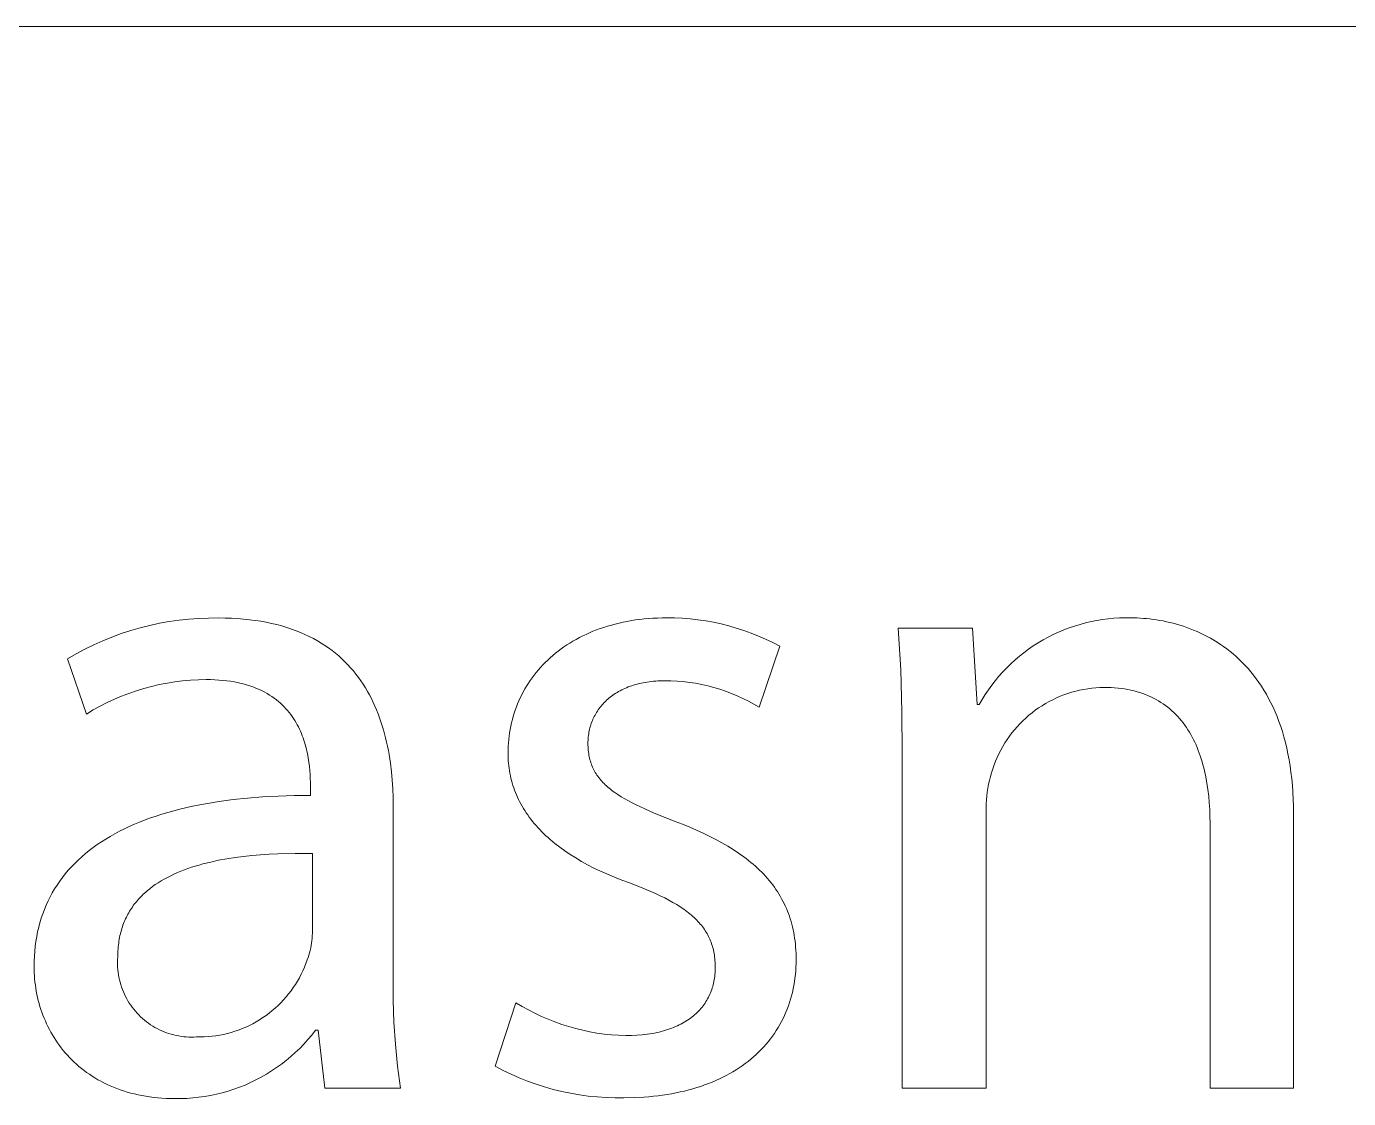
# Model space of a CAD drawing. Header units: millimetres. Extents: x -2163 to 4354, y -841 to 3711.
# Drawn here: x 3342.9 to 3433.8, y -732.8 to -659.2 of the extents above; entities that cross this region are included whole.
import ezdxf

# ---------------------------------------------------------------- set-up
doc = ezdxf.new("R2010")
doc.units = ezdxf.units.MM
doc.header["$MEASUREMENT"] = 0
doc.layers.add('Domyślny', color=7, linetype='Continuous', true_color=0x000000)

msp = doc.modelspace()

# ---------------------------------------------------------------- linework, layer by layer
at = {"layer": 'Domyślny', "color": 18, "lineweight": 15, "true_color": 0x000000}
for p, q in [((1891.209, -659.189), (4347.685, -659.189)), ((3351.4, -700.324), (3352.065, -700.181)), ((3352.065, -700.181), (3352.734, -700.061)), ((3352.734, -700.061), (3353.407, -699.965)), ((3353.407, -699.965), (3354.083, -699.892)), ((3354.083, -699.892), (3354.762, -699.842)), ((3354.762, -699.842), (3355.441, -699.816)), ((3355.441, -699.816), (3356.121, -699.813)), ((3356.121, -699.813), (3356.568, -699.818)), ((3356.568, -699.818), (3357.004, -699.832)), ((3357.004, -699.832), (3357.429, -699.856)), ((3357.429, -699.856), (3357.844, -699.889)), ((3357.844, -699.889), (3358.249, -699.931)), ((3358.249, -699.931), (3358.644, -699.982)), ((3358.644, -699.982), (3359.028, -700.041)), ((3359.028, -700.041), (3359.403, -700.109)), ((3359.403, -700.109), (3359.769, -700.186)), ((3359.769, -700.186), (3360.124, -700.27)), ((3360.124, -700.27), (3360.47, -700.363)), ((3382.849, -700.376), (3383.111, -700.3)), ((3383.111, -700.3), (3383.378, -700.229)), ((3383.378, -700.229), (3383.648, -700.163)), ((3383.648, -700.163), (3383.924, -700.102)), ((3383.924, -700.102), (3384.203, -700.047)), ((3384.203, -700.047), (3384.487, -699.998)), ((3384.487, -699.998), (3384.775, -699.953)), ((3384.775, -699.953), (3385.067, -699.915)), ((3385.067, -699.915), (3385.363, -699.882)), ((3385.363, -699.882), (3385.663, -699.855)), ((3385.663, -699.855), (3385.968, -699.834)), ((3385.968, -699.834), (3386.276, -699.819)), ((3386.276, -699.819), (3386.589, -699.81)), ((3386.589, -699.81), (3386.905, -699.807)), ((3386.905, -699.807), (3387.445, -699.812)), ((3387.445, -699.812), (3387.984, -699.836)), ((3387.984, -699.836), (3388.522, -699.877)), ((3388.522, -699.877), (3389.059, -699.937)), ((3389.059, -699.937), (3389.593, -700.015)), ((3389.593, -700.015), (3390.124, -700.111)), ((3390.124, -700.111), (3390.651, -700.225)), ((3390.651, -700.225), (3391.175, -700.357)), ((3414.931, -700.37), (3415.308, -700.255)), ((3415.308, -700.255), (3415.689, -700.152)), ((3415.689, -700.152), (3416.074, -700.063)), ((3416.074, -700.063), (3416.461, -699.986)), ((3416.461, -699.986), (3416.85, -699.923)), ((3416.85, -699.923), (3417.241, -699.873)), ((3417.241, -699.873), (3417.634, -699.836)), ((3417.634, -699.836), (3418.028, -699.813)), ((3418.028, -699.813), (3418.422, -699.803)), ((3418.422, -699.803), (3418.817, -699.807)), ((3418.817, -699.807), (3419.024, -699.809)), ((3419.024, -699.809), (3419.235, -699.815)), ((3419.235, -699.815), (3419.448, -699.825)), ((3419.448, -699.825), (3419.665, -699.839)), ((3419.665, -699.839), (3419.884, -699.857)), ((3419.884, -699.857), (3420.105, -699.881)), ((3420.105, -699.881), (3420.329, -699.908)), ((3420.329, -699.908), (3420.555, -699.941)), ((3420.555, -699.941), (3420.782, -699.978)), ((3420.782, -699.978), (3421.012, -700.02)), ((3421.012, -700.02), (3421.242, -700.068)), ((3421.242, -700.068), (3421.474, -700.12)), ((3421.474, -700.12), (3421.707, -700.178)), ((3421.707, -700.178), (3421.94, -700.242)), ((3421.94, -700.242), (3422.174, -700.311)), ((3422.174, -700.311), (3422.409, -700.386)), ((3348.171, -701.378), (3348.801, -701.123)), ((3348.801, -701.123), (3349.44, -700.889)), ((3349.44, -700.889), (3350.087, -700.678)), ((3350.087, -700.678), (3350.74, -700.49)), ((3350.74, -700.49), (3351.4, -700.324)), ((3360.47, -700.363), (3360.807, -700.464)), ((3360.807, -700.464), (3361.134, -700.572)), ((3361.134, -700.572), (3361.452, -700.688)), ((3361.452, -700.688), (3361.761, -700.812)), ((3361.761, -700.812), (3362.061, -700.943)), ((3362.061, -700.943), (3362.352, -701.081)), ((3362.352, -701.081), (3362.635, -701.226)), ((3380.69, -701.283), (3380.912, -701.163)), ((3380.912, -701.163), (3381.138, -701.048)), ((3381.138, -701.048), (3381.369, -700.938)), ((3381.369, -700.938), (3381.604, -700.832)), ((3381.604, -700.832), (3381.844, -700.731)), ((3381.844, -700.731), (3382.089, -700.635)), ((3382.089, -700.635), (3382.338, -700.544)), ((3382.338, -700.544), (3382.591, -700.457)), ((3382.591, -700.457), (3382.849, -700.376)), ((3391.175, -700.357), (3391.693, -700.506)), ((3391.693, -700.506), (3392.207, -700.673)), ((3392.207, -700.673), (3392.714, -700.856)), ((3392.714, -700.856), (3393.215, -701.057)), ((3393.215, -701.057), (3393.709, -701.275)), ((3402.99, -703.377), (3402.824, -700.523)), ((3402.824, -700.523), (3407.924, -700.523)), ((3407.924, -700.523), (3408.249, -705.753)), ((3412.77, -701.325), (3413.116, -701.136)), ((3413.116, -701.136), (3413.468, -700.958)), ((3413.468, -700.958), (3413.826, -700.793)), ((3413.826, -700.793), (3414.19, -700.639)), ((3414.19, -700.639), (3414.558, -700.499)), ((3414.558, -700.499), (3414.931, -700.37)), ((3422.409, -700.386), (3422.644, -700.467)), ((3422.644, -700.467), (3422.878, -700.553)), ((3422.878, -700.553), (3423.112, -700.646)), ((3423.112, -700.646), (3423.346, -700.746)), ((3423.346, -700.746), (3423.579, -700.851)), ((3423.579, -700.851), (3423.812, -700.963)), ((3423.812, -700.963), (3424.043, -701.082)), ((3424.043, -701.082), (3424.272, -701.207)), ((3424.272, -701.207), (3424.501, -701.34)), ((3346.338, -702.273), (3346.938, -701.953)), ((3346.938, -701.953), (3347.55, -701.655)), ((3347.55, -701.655), (3348.171, -701.378)), ((3362.635, -701.226), (3362.909, -701.378)), ((3362.909, -701.378), (3363.174, -701.537)), ((3363.174, -701.537), (3363.431, -701.702)), ((3363.431, -701.702), (3363.68, -701.873)), ((3363.68, -701.873), (3363.92, -702.051)), ((3363.92, -702.051), (3364.152, -702.235)), ((3379.273, -702.238), (3379.461, -702.089)), ((3379.461, -702.089), (3379.654, -701.944)), ((3379.654, -701.944), (3379.851, -701.804)), ((3379.851, -701.804), (3380.054, -701.667)), ((3380.054, -701.667), (3380.261, -701.535)), ((3380.261, -701.535), (3380.473, -701.407)), ((3380.473, -701.407), (3380.69, -701.283)), ((3394.674, -701.76), (3393.263, -705.948)), ((3393.709, -701.275), (3394.196, -701.509)), ((3394.196, -701.509), (3394.674, -701.76)), ((3411.455, -702.197), (3411.773, -701.962)), ((3411.773, -701.962), (3412.098, -701.739)), ((3412.098, -701.739), (3412.43, -701.526)), ((3412.43, -701.526), (3412.77, -701.325)), ((3424.501, -701.34), (3424.727, -701.479)), ((3424.727, -701.479), (3424.952, -701.626)), ((3424.952, -701.626), (3425.174, -701.78)), ((3425.174, -701.78), (3425.394, -701.941)), ((3425.394, -701.941), (3425.611, -702.11)), ((3425.611, -702.11), (3425.826, -702.286)), ((3345.749, -702.613), (3346.338, -702.273)), ((3347.051, -706.41), (3345.749, -702.613)), ((3364.152, -702.235), (3364.377, -702.424)), ((3364.377, -702.424), (3364.593, -702.62)), ((3364.593, -702.62), (3364.802, -702.821)), ((3364.802, -702.821), (3365.004, -703.027)), ((3365.004, -703.027), (3365.197, -703.239)), ((3378.249, -703.208), (3378.407, -703.037)), ((3378.407, -703.037), (3378.57, -702.87)), ((3378.57, -702.87), (3378.738, -702.706)), ((3378.738, -702.706), (3378.911, -702.546)), ((3378.911, -702.546), (3379.09, -702.39)), ((3379.09, -702.39), (3379.273, -702.238)), ((3410.272, -703.239), (3410.554, -702.963)), ((3410.554, -702.963), (3410.846, -702.698)), ((3410.846, -702.698), (3411.146, -702.442)), ((3411.146, -702.442), (3411.455, -702.197)), ((3425.826, -702.286), (3426.038, -702.47)), ((3426.038, -702.47), (3426.246, -702.663)), ((3426.246, -702.663), (3426.451, -702.863)), ((3426.451, -702.863), (3426.652, -703.071)), ((3365.197, -703.239), (3365.384, -703.455)), ((3365.384, -703.455), (3365.563, -703.677)), ((3365.563, -703.677), (3365.735, -703.904)), ((3365.735, -703.904), (3365.899, -704.135)), ((3377.535, -704.111), (3377.668, -703.924)), ((3377.668, -703.924), (3377.805, -703.74)), ((3377.805, -703.74), (3377.948, -703.56)), ((3377.948, -703.56), (3378.096, -703.382)), ((3378.096, -703.382), (3378.249, -703.208)), ((3403.076, -706.235), (3402.99, -703.377)), ((3409.483, -704.12), (3409.736, -703.817)), ((3409.736, -703.817), (3409.999, -703.523)), ((3409.999, -703.523), (3410.272, -703.239)), ((3426.652, -703.071), (3426.85, -703.288)), ((3426.85, -703.288), (3427.043, -703.513)), ((3427.043, -703.513), (3427.233, -703.747)), ((3427.233, -703.747), (3427.417, -703.989)), ((3350.481, -704.816), (3349.969, -704.992)), ((3350.999, -704.657), (3350.481, -704.816)), ((3351.522, -704.517), (3350.999, -704.657)), ((3352.05, -704.394), (3351.522, -704.517)), ((3352.581, -704.29), (3352.05, -704.394)), ((3353.116, -704.204), (3352.581, -704.29)), ((3353.653, -704.136), (3353.116, -704.204)), ((3354.193, -704.087), (3353.653, -704.136)), ((3354.734, -704.057), (3354.193, -704.087)), ((3355.275, -704.045), (3354.734, -704.057)), ((3355.573, -704.048), (3355.275, -704.045)), ((3355.863, -704.058), (3355.573, -704.048)), ((3356.144, -704.075), (3355.863, -704.058)), ((3356.418, -704.098), (3356.144, -704.075)), ((3356.683, -704.128), (3356.418, -704.098)), ((3356.941, -704.163), (3356.683, -704.128)), ((3357.191, -704.205), (3356.941, -704.163)), ((3357.433, -704.252), (3357.191, -704.205)), ((3357.668, -704.305), (3357.433, -704.252)), ((3357.896, -704.364), (3357.668, -704.305)), ((3358.116, -704.427), (3357.896, -704.364)), ((3358.329, -704.496), (3358.116, -704.427)), ((3358.535, -704.57), (3358.329, -704.496)), ((3358.735, -704.649), (3358.535, -704.57)), ((3358.927, -704.733), (3358.735, -704.649)), ((3359.113, -704.821), (3358.927, -704.733)), ((3359.292, -704.914), (3359.113, -704.821)), ((3365.899, -704.135), (3366.057, -704.37)), ((3366.057, -704.37), (3366.208, -704.61)), ((3366.208, -704.61), (3366.353, -704.855)), ((3366.353, -704.855), (3366.49, -705.103)), ((3377.059, -704.889), (3377.17, -704.69)), ((3377.17, -704.69), (3377.287, -704.494)), ((3377.287, -704.494), (3377.408, -704.301)), ((3377.408, -704.301), (3377.535, -704.111)), ((3383.714, -704.809), (3383.609, -704.867)), ((3383.821, -704.754), (3383.714, -704.809)), ((3383.93, -704.701), (3383.821, -704.754)), ((3384.042, -704.65), (3383.93, -704.701)), ((3384.156, -704.601), (3384.042, -704.65)), ((3384.273, -704.554), (3384.156, -704.601)), ((3384.392, -704.509), (3384.273, -704.554)), ((3384.514, -704.467), (3384.392, -704.509)), ((3384.637, -704.427), (3384.514, -704.467)), ((3384.764, -704.389), (3384.637, -704.427)), ((3384.892, -704.354), (3384.764, -704.389)), ((3385.023, -704.321), (3384.892, -704.354)), ((3385.156, -704.29), (3385.023, -704.321)), ((3385.292, -704.262), (3385.156, -704.29)), ((3385.43, -704.237), (3385.292, -704.262)), ((3385.57, -704.214), (3385.43, -704.237)), ((3385.713, -704.193), (3385.57, -704.214)), ((3385.858, -704.175), (3385.713, -704.193)), ((3386.005, -704.16), (3385.858, -704.175)), ((3386.154, -704.148), (3386.005, -704.16)), ((3386.306, -704.138), (3386.154, -704.148)), ((3386.46, -704.131), (3386.306, -704.138)), ((3386.616, -704.126), (3386.46, -704.131)), ((3386.775, -704.125), (3386.616, -704.126)), ((3387.201, -704.131), (3386.775, -704.125)), ((3387.628, -704.152), (3387.201, -704.131)), ((3388.053, -704.187), (3387.628, -704.152)), ((3388.476, -704.237), (3388.053, -704.187)), ((3388.898, -704.302), (3388.476, -704.237)), ((3389.317, -704.381), (3388.898, -704.302)), ((3389.734, -704.475), (3389.317, -704.381)), ((3390.146, -704.584), (3389.734, -704.475)), ((3390.555, -704.706), (3390.146, -704.584)), ((3390.959, -704.843), (3390.555, -704.706)), ((3391.358, -704.993), (3390.959, -704.843)), ((3408.787, -705.077), (3409.008, -704.75)), ((3409.008, -704.75), (3409.24, -704.431)), ((3409.24, -704.431), (3409.483, -704.12)), ((3415.008, -704.84), (3414.738, -704.914)), ((3415.281, -704.774), (3415.008, -704.84)), ((3415.556, -704.718), (3415.281, -704.774)), ((3415.833, -704.671), (3415.556, -704.718)), ((3416.111, -704.634), (3415.833, -704.671)), ((3416.39, -704.607), (3416.111, -704.634)), ((3416.67, -704.589), (3416.39, -704.607)), ((3416.951, -704.581), (3416.67, -704.589)), ((3417.2, -704.584), (3416.951, -704.581)), ((3417.445, -704.593), (3417.2, -704.584)), ((3417.685, -704.608), (3417.445, -704.593)), ((3417.919, -704.629), (3417.685, -704.608)), ((3418.149, -704.657), (3417.919, -704.629)), ((3418.374, -704.69), (3418.149, -704.657)), ((3418.594, -704.728), (3418.374, -704.69)), ((3418.809, -704.773), (3418.594, -704.728)), ((3419.019, -704.822), (3418.809, -704.773)), ((3419.225, -704.878), (3419.019, -704.822)), ((3427.417, -703.989), (3427.597, -704.24)), ((3427.597, -704.24), (3427.773, -704.5)), ((3427.773, -704.5), (3427.943, -704.769)), ((3427.943, -704.769), (3428.107, -705.047)), ((3348.473, -705.626), (3347.99, -705.871)), ((3348.965, -705.398), (3348.473, -705.626)), ((3349.463, -705.186), (3348.965, -705.398)), ((3349.969, -704.992), (3349.463, -705.186)), ((3359.465, -705.011), (3359.292, -704.914)), ((3359.632, -705.111), (3359.465, -705.011)), ((3359.792, -705.216), (3359.632, -705.111)), ((3359.946, -705.325), (3359.792, -705.216)), ((3360.094, -705.437), (3359.946, -705.325)), ((3360.237, -705.553), (3360.094, -705.437)), ((3360.373, -705.672), (3360.237, -705.553)), ((3360.504, -705.794), (3360.373, -705.672)), ((3366.49, -705.103), (3366.622, -705.355)), ((3366.622, -705.355), (3366.747, -705.61)), ((3366.747, -705.61), (3366.865, -705.87)), ((3376.586, -705.922), (3376.669, -705.71)), ((3376.669, -705.71), (3376.759, -705.501)), ((3376.759, -705.501), (3376.853, -705.294)), ((3376.853, -705.294), (3376.954, -705.09)), ((3376.954, -705.09), (3377.059, -704.889)), ((3382.546, -705.701), (3382.474, -705.781)), ((3382.621, -705.622), (3382.546, -705.701)), ((3382.698, -705.544), (3382.621, -705.622)), ((3382.778, -705.469), (3382.698, -705.544)), ((3382.861, -705.394), (3382.778, -705.469)), ((3382.946, -705.322), (3382.861, -705.394)), ((3383.033, -705.251), (3382.946, -705.322)), ((3383.123, -705.183), (3383.033, -705.251)), ((3383.215, -705.116), (3383.123, -705.183)), ((3383.31, -705.05), (3383.215, -705.116)), ((3383.407, -704.987), (3383.31, -705.05)), ((3383.507, -704.926), (3383.407, -704.987)), ((3383.609, -704.867), (3383.507, -704.926)), ((3391.752, -705.157), (3391.358, -704.993)), ((3392.14, -705.335), (3391.752, -705.157)), ((3392.521, -705.526), (3392.14, -705.335)), ((3392.896, -705.731), (3392.521, -705.526)), ((3393.263, -705.948), (3392.896, -705.731)), ((3408.249, -705.753), (3408.379, -705.753)), ((3408.379, -705.753), (3408.577, -705.411)), ((3408.577, -705.411), (3408.787, -705.077)), ((3412.939, -705.692), (3412.699, -705.837)), ((3413.184, -705.554), (3412.939, -705.692)), ((3413.433, -705.426), (3413.184, -705.554)), ((3413.687, -705.306), (3413.433, -705.426)), ((3413.944, -705.194), (3413.687, -705.306)), ((3414.205, -705.092), (3413.944, -705.194)), ((3414.47, -704.999), (3414.205, -705.092)), ((3414.738, -704.914), (3414.47, -704.999)), ((3419.426, -704.939), (3419.225, -704.878)), ((3419.622, -705.005), (3419.426, -704.939)), ((3419.813, -705.076), (3419.622, -705.005)), ((3420, -705.153), (3419.813, -705.076)), ((3420.183, -705.235), (3420, -705.153)), ((3420.36, -705.322), (3420.183, -705.235)), ((3420.534, -705.413), (3420.36, -705.322)), ((3420.702, -705.51), (3420.534, -705.413)), ((3420.867, -705.612), (3420.702, -705.51)), ((3421.026, -705.718), (3420.867, -705.612)), ((3421.182, -705.829), (3421.026, -705.718)), ((3428.107, -705.047), (3428.267, -705.335)), ((3428.267, -705.335), (3428.42, -705.632)), ((3428.42, -705.632), (3428.568, -705.939)), ((3347.516, -706.132), (3347.051, -706.41)), ((3347.99, -705.871), (3347.516, -706.132)), ((3360.63, -705.919), (3360.504, -705.794)), ((3360.75, -706.047), (3360.63, -705.919)), ((3360.864, -706.178), (3360.75, -706.047)), ((3360.974, -706.311), (3360.864, -706.178)), ((3361.078, -706.447), (3360.974, -706.311)), ((3361.178, -706.585), (3361.078, -706.447)), ((3361.273, -706.725), (3361.178, -706.585)), ((3366.865, -705.87), (3366.978, -706.132)), ((3366.978, -706.132), (3367.084, -706.398)), ((3367.084, -706.398), (3367.184, -706.667)), ((3367.184, -706.667), (3367.279, -706.939)), ((3376.307, -706.79), (3376.368, -706.57)), ((3376.368, -706.57), (3376.435, -706.352)), ((3376.435, -706.352), (3376.507, -706.135)), ((3376.507, -706.135), (3376.586, -705.922)), ((3381.891, -706.666), (3381.847, -706.762)), ((3381.937, -706.572), (3381.891, -706.666)), ((3381.987, -706.479), (3381.937, -706.572)), ((3382.039, -706.387), (3381.987, -706.479)), ((3382.093, -706.296), (3382.039, -706.387)), ((3382.15, -706.207), (3382.093, -706.296)), ((3382.21, -706.119), (3382.15, -706.207)), ((3382.272, -706.032), (3382.21, -706.119)), ((3382.337, -705.947), (3382.272, -706.032)), ((3382.404, -705.864), (3382.337, -705.947)), ((3382.474, -705.781), (3382.404, -705.864)), ((3403.084, -709.094), (3403.076, -706.235)), ((3411.794, -706.5), (3411.582, -706.684)), ((3412.011, -706.323), (3411.794, -706.5)), ((3412.235, -706.153), (3412.011, -706.323)), ((3412.464, -705.991), (3412.235, -706.153)), ((3412.699, -705.837), (3412.464, -705.991)), ((3421.333, -705.944), (3421.182, -705.829)), ((3421.48, -706.064), (3421.333, -705.944)), ((3421.623, -706.189), (3421.48, -706.064)), ((3421.761, -706.317), (3421.623, -706.189)), ((3421.895, -706.45), (3421.761, -706.317)), ((3422.025, -706.588), (3421.895, -706.45)), ((3422.151, -706.729), (3422.025, -706.588)), ((3428.568, -705.939), (3428.709, -706.255)), ((3428.709, -706.255), (3428.844, -706.581)), ((3428.844, -706.581), (3428.973, -706.917)), ((3361.362, -706.866), (3361.273, -706.725)), ((3361.448, -707.01), (3361.362, -706.866)), ((3361.529, -707.155), (3361.448, -707.01)), ((3361.605, -707.302), (3361.529, -707.155)), ((3361.677, -707.45), (3361.605, -707.302)), ((3361.746, -707.599), (3361.677, -707.45)), ((3367.279, -706.939), (3367.368, -707.214)), ((3367.368, -707.214), (3367.451, -707.491)), ((3367.451, -707.491), (3367.529, -707.77)), ((3376.119, -707.692), (3376.157, -707.464)), ((3376.157, -707.464), (3376.201, -707.237)), ((3376.201, -707.237), (3376.251, -707.013)), ((3376.251, -707.013), (3376.307, -706.79)), ((3381.589, -707.564), (3381.568, -707.669)), ((3381.612, -707.46), (3381.589, -707.564)), ((3381.637, -707.358), (3381.612, -707.46)), ((3381.665, -707.256), (3381.637, -707.358)), ((3381.696, -707.155), (3381.665, -707.256)), ((3381.73, -707.055), (3381.696, -707.155)), ((3381.766, -706.956), (3381.73, -707.055)), ((3381.805, -706.858), (3381.766, -706.956)), ((3381.847, -706.762), (3381.805, -706.858)), ((3410.804, -707.492), (3410.627, -707.71)), ((3410.988, -707.28), (3410.804, -707.492)), ((3411.179, -707.075), (3410.988, -707.28)), ((3411.377, -706.876), (3411.179, -707.075)), ((3411.582, -706.684), (3411.377, -706.876)), ((3422.273, -706.874), (3422.151, -706.729)), ((3422.391, -707.024), (3422.273, -706.874)), ((3422.505, -707.177), (3422.391, -707.024)), ((3422.614, -707.334), (3422.505, -707.177)), ((3422.72, -707.495), (3422.614, -707.334)), ((3422.822, -707.659), (3422.72, -707.495)), ((3428.973, -706.917), (3429.095, -707.263)), ((3429.095, -707.263), (3429.209, -707.62)), ((3361.81, -707.749), (3361.746, -707.599)), ((3361.87, -707.899), (3361.81, -707.749)), ((3361.926, -708.051), (3361.87, -707.899)), ((3361.979, -708.203), (3361.926, -708.051)), ((3362.028, -708.355), (3361.979, -708.203)), ((3362.073, -708.508), (3362.028, -708.355)), ((3367.529, -707.77), (3367.601, -708.052)), ((3367.601, -708.052), (3367.669, -708.337)), ((3367.669, -708.337), (3367.731, -708.623)), ((3376.024, -708.621), (3376.039, -708.386)), ((3376.039, -708.386), (3376.059, -708.153)), ((3376.059, -708.153), (3376.086, -707.922)), ((3376.086, -707.922), (3376.119, -707.692)), ((3381.503, -708.312), (3381.502, -708.422)), ((3381.502, -708.422), (3381.503, -708.544)), ((3381.507, -708.203), (3381.503, -708.312)), ((3381.514, -708.095), (3381.507, -708.203)), ((3381.524, -707.987), (3381.514, -708.095)), ((3381.536, -707.88), (3381.524, -707.987)), ((3381.551, -707.774), (3381.536, -707.88)), ((3381.568, -707.669), (3381.551, -707.774)), ((3410.144, -708.399), (3409.999, -708.639)), ((3410.297, -708.164), (3410.144, -708.399)), ((3410.458, -707.934), (3410.297, -708.164)), ((3410.627, -707.71), (3410.458, -707.934)), ((3422.92, -707.827), (3422.822, -707.659)), ((3423.015, -707.999), (3422.92, -707.827)), ((3423.105, -708.174), (3423.015, -707.999)), ((3423.192, -708.352), (3423.105, -708.174)), ((3423.275, -708.534), (3423.192, -708.352)), ((3429.209, -707.62), (3429.317, -707.987)), ((3429.317, -707.987), (3429.417, -708.364)), ((3429.417, -708.364), (3429.51, -708.751)), ((3362.116, -708.66), (3362.073, -708.508)), ((3362.155, -708.813), (3362.116, -708.66)), ((3362.191, -708.965), (3362.155, -708.813)), ((3362.224, -709.116), (3362.191, -708.965)), ((3362.281, -709.418), (3362.224, -709.116)), ((3367.731, -708.623), (3367.788, -708.91)), ((3367.788, -708.91), (3367.84, -709.2)), ((3367.84, -709.2), (3367.93, -709.783)), ((3376.012, -709.094), (3376.015, -708.857)), ((3376.014, -709.271), (3376.012, -709.094)), ((3376.02, -709.446), (3376.014, -709.271)), ((3376.015, -708.857), (3376.024, -708.621)), ((3381.503, -708.544), (3381.507, -708.664)), ((3381.507, -708.664), (3381.514, -708.781)), ((3381.514, -708.781), (3381.524, -708.897)), ((3381.524, -708.897), (3381.536, -709.011)), ((3381.536, -709.011), (3381.551, -709.123)), ((3381.551, -709.123), (3381.569, -709.233)), ((3381.569, -709.233), (3381.59, -709.342)), ((3381.59, -709.342), (3381.614, -709.448)), ((3403.084, -732.118), (3403.084, -709.094)), ((3409.614, -709.388), (3409.504, -709.645)), ((3409.734, -709.134), (3409.614, -709.388)), ((3409.862, -708.884), (3409.734, -709.134)), ((3409.999, -708.639), (3409.862, -708.884)), ((3423.354, -708.718), (3423.275, -708.534)), ((3423.43, -708.906), (3423.354, -708.718)), ((3423.502, -709.097), (3423.43, -708.906)), ((3423.57, -709.291), (3423.502, -709.097)), ((3423.635, -709.488), (3423.57, -709.291)), ((3429.51, -708.751), (3429.595, -709.15)), ((3429.595, -709.15), (3429.671, -709.559)), ((3362.328, -709.716), (3362.281, -709.418)), ((3362.365, -710.009), (3362.328, -709.716)), ((3362.393, -710.296), (3362.365, -710.009)), ((3362.413, -710.575), (3362.393, -710.296)), ((3367.93, -709.783), (3368.001, -710.371)), ((3376.029, -709.621), (3376.02, -709.446)), ((3376.043, -709.795), (3376.029, -709.621)), ((3376.061, -709.967), (3376.043, -709.795)), ((3376.083, -710.139), (3376.061, -709.967)), ((3376.109, -710.309), (3376.083, -710.139)), ((3381.614, -709.448), (3381.64, -709.553)), ((3381.64, -709.553), (3381.669, -709.656)), ((3381.669, -709.656), (3381.701, -709.757)), ((3381.701, -709.757), (3381.736, -709.857)), ((3381.736, -709.857), (3381.774, -709.955)), ((3381.774, -709.955), (3381.814, -710.052)), ((3381.814, -710.052), (3381.858, -710.147)), ((3381.858, -710.147), (3381.904, -710.241)), ((3381.904, -710.241), (3381.953, -710.333)), ((3409.309, -710.172), (3409.226, -710.44)), ((3409.402, -709.907), (3409.309, -710.172)), ((3409.504, -709.645), (3409.402, -709.907)), ((3423.696, -709.687), (3423.635, -709.488)), ((3423.754, -709.89), (3423.696, -709.687)), ((3423.808, -710.095), (3423.754, -709.89)), ((3423.859, -710.302), (3423.808, -710.095)), ((3423.951, -710.725), (3423.859, -710.302)), ((3429.671, -709.559), (3429.74, -709.979)), ((3429.74, -709.979), (3429.8, -710.411)), ((3362.427, -710.846), (3362.413, -710.575)), ((3362.434, -711.108), (3362.427, -710.846)), ((3362.436, -711.358), (3362.434, -711.108)), ((3368.001, -710.371), (3368.055, -710.963)), ((3368.055, -710.963), (3368.093, -711.557)), ((3376.138, -710.479), (3376.109, -710.309)), ((3376.172, -710.647), (3376.138, -710.479)), ((3376.21, -710.815), (3376.172, -710.647)), ((3376.251, -710.981), (3376.21, -710.815)), ((3376.297, -711.147), (3376.251, -710.981)), ((3376.347, -711.311), (3376.297, -711.147)), ((3381.953, -710.333), (3382.005, -710.424)), ((3382.005, -710.424), (3382.06, -710.514)), ((3382.06, -710.514), (3382.118, -710.602)), ((3382.118, -710.602), (3382.179, -710.689)), ((3382.179, -710.689), (3382.243, -710.775)), ((3382.243, -710.775), (3382.31, -710.859)), ((3382.31, -710.859), (3382.379, -710.943)), ((3382.379, -710.943), (3382.452, -711.025)), ((3382.452, -711.025), (3382.527, -711.107)), ((3382.527, -711.107), (3382.606, -711.187)), ((3382.606, -711.187), (3382.688, -711.267)), ((3409.083, -710.966), (3409.024, -711.233)), ((3409.15, -710.702), (3409.083, -710.966)), ((3409.226, -710.44), (3409.15, -710.702)), ((3424.03, -711.157), (3423.951, -710.725)), ((3424.096, -711.598), (3424.03, -711.157)), ((3429.8, -710.411), (3429.851, -710.853)), ((3429.851, -710.853), (3429.894, -711.307)), ((3358.119, -712.182), (3359.15, -712.102)), ((3359.15, -712.102), (3360.213, -712.046)), ((3360.213, -712.046), (3361.309, -712.015)), ((3361.309, -712.015), (3362.436, -712.009)), ((3362.436, -712.009), (3362.436, -711.358)), ((3368.093, -711.557), (3368.114, -712.152)), ((3376.401, -711.474), (3376.347, -711.311)), ((3376.458, -711.636), (3376.401, -711.474)), ((3376.52, -711.797), (3376.458, -711.636)), ((3376.586, -711.957), (3376.52, -711.797)), ((3376.656, -712.116), (3376.586, -711.957)), ((3376.73, -712.273), (3376.656, -712.116)), ((3382.688, -711.267), (3382.772, -711.346)), ((3382.772, -711.346), (3382.86, -711.423)), ((3382.86, -711.423), (3382.95, -711.5)), ((3382.95, -711.5), (3383.044, -711.576)), ((3383.044, -711.576), (3383.14, -711.652)), ((3383.14, -711.652), (3383.24, -711.727)), ((3383.24, -711.727), (3383.343, -711.801)), ((3383.343, -711.801), (3383.557, -711.947)), ((3383.557, -711.947), (3383.784, -712.091)), ((3383.784, -712.091), (3384.023, -712.234)), ((3408.9, -712.041), (3408.876, -712.313)), ((3408.933, -711.77), (3408.9, -712.041)), ((3408.974, -711.501), (3408.933, -711.77)), ((3409.024, -711.233), (3408.974, -711.501)), ((3424.149, -712.047), (3424.096, -711.598)), ((3424.19, -712.503), (3424.149, -712.047)), ((3429.894, -711.307), (3429.927, -711.773)), ((3429.927, -711.773), (3429.951, -712.25)), ((3353.04, -713.054), (3353.459, -712.945)), ((3353.459, -712.945), (3354.324, -712.744)), ((3354.324, -712.744), (3355.223, -712.568)), ((3355.223, -712.568), (3356.155, -712.415)), ((3356.155, -712.415), (3357.121, -712.286)), ((3357.121, -712.286), (3358.119, -712.182)), ((3368.114, -712.152), (3368.122, -712.746)), ((3368.122, -712.746), (3368.122, -724.551)), ((3376.808, -712.429), (3376.73, -712.273)), ((3376.89, -712.585), (3376.808, -712.429)), ((3376.976, -712.739), (3376.89, -712.585)), ((3377.066, -712.892), (3376.976, -712.739)), ((3377.161, -713.043), (3377.066, -712.892)), ((3384.023, -712.234), (3384.275, -712.375)), ((3384.275, -712.375), (3384.539, -712.515)), ((3384.539, -712.515), (3384.816, -712.654)), ((3384.816, -712.654), (3385.407, -712.932)), ((3385.407, -712.932), (3386.05, -713.21)), ((3408.861, -712.585), (3408.854, -712.858)), ((3408.854, -712.858), (3408.857, -713.13)), ((3408.876, -712.313), (3408.861, -712.585)), ((3424.219, -712.967), (3424.19, -712.503)), ((3424.236, -713.436), (3424.219, -712.967)), ((3429.951, -712.25), (3429.966, -712.738)), ((3429.966, -712.738), (3429.971, -713.239)), ((3350.341, -713.98), (3350.701, -713.83)), ((3350.701, -713.83), (3351.069, -713.686)), ((3351.069, -713.686), (3351.446, -713.548)), ((3351.446, -713.548), (3351.832, -713.416)), ((3351.832, -713.416), (3352.226, -713.289)), ((3352.226, -713.289), (3352.628, -713.168)), ((3352.628, -713.168), (3353.04, -713.054)), ((3377.259, -713.194), (3377.161, -713.043)), ((3377.361, -713.343), (3377.259, -713.194)), ((3377.468, -713.491), (3377.361, -713.343)), ((3377.579, -713.638), (3377.468, -713.491)), ((3377.693, -713.784), (3377.579, -713.638)), ((3377.812, -713.928), (3377.693, -713.784)), ((3377.935, -714.071), (3377.812, -713.928)), ((3386.05, -713.21), (3387.491, -713.781)), ((3387.491, -713.781), (3387.998, -713.979)), ((3408.857, -713.13), (3408.857, -732.118)), ((3424.242, -713.912), (3424.236, -713.436)), ((3424.242, -732.118), (3424.242, -713.912)), ((3429.971, -713.239), (3429.971, -732.118)), ((3348.369, -714.998), (3348.676, -714.814)), ((3348.676, -714.814), (3348.991, -714.636)), ((3348.991, -714.636), (3349.316, -714.463)), ((3349.316, -714.463), (3349.649, -714.296)), ((3349.649, -714.296), (3349.991, -714.135)), ((3349.991, -714.135), (3350.341, -713.98)), ((3378.062, -714.213), (3377.935, -714.071)), ((3378.194, -714.353), (3378.062, -714.213)), ((3378.329, -714.492), (3378.194, -714.353)), ((3378.468, -714.63), (3378.329, -714.492)), ((3378.612, -714.767), (3378.468, -714.63)), ((3378.76, -714.902), (3378.612, -714.767)), ((3387.998, -713.979), (3388.489, -714.18)), ((3388.489, -714.18), (3388.965, -714.386)), ((3388.965, -714.386), (3389.424, -714.596)), ((3389.424, -714.596), (3389.868, -714.811)), ((3389.868, -714.811), (3390.297, -715.031)), ((3347.233, -715.789), (3347.503, -715.583)), ((3347.503, -715.583), (3347.783, -715.382)), ((3347.783, -715.382), (3348.072, -715.187)), ((3348.072, -715.187), (3348.369, -714.998)), ((3378.912, -715.036), (3378.76, -714.902)), ((3379.068, -715.169), (3378.912, -715.036)), ((3379.229, -715.3), (3379.068, -715.169)), ((3379.562, -715.558), (3379.229, -715.3)), ((3379.912, -715.811), (3379.562, -715.558)), ((3390.297, -715.031), (3390.709, -715.256)), ((3390.709, -715.256), (3391.106, -715.486)), ((3391.106, -715.486), (3391.486, -715.723)), ((3391.486, -715.723), (3391.851, -715.965)), ((3346.241, -716.669), (3346.475, -716.441)), ((3346.475, -716.441), (3346.718, -716.218)), ((3346.718, -716.218), (3346.971, -716.001)), ((3346.971, -716.001), (3347.233, -715.789)), ((3355.581, -716.576), (3355.046, -716.708)), ((3356.129, -716.459), (3355.581, -716.576)), ((3356.687, -716.357), (3356.129, -716.459)), ((3357.256, -716.269), (3356.687, -716.357)), ((3357.832, -716.195), (3357.256, -716.269)), ((3358.415, -716.133), (3357.832, -716.195)), ((3359.004, -716.084), (3358.415, -716.133)), ((3359.597, -716.045), (3359.004, -716.084)), ((3360.191, -716.018), (3359.597, -716.045)), ((3361.383, -715.992), (3360.191, -716.018)), ((3362.566, -716.001), (3361.383, -715.992)), ((3362.566, -721.47), (3362.566, -716.001)), ((3380.279, -716.058), (3379.912, -715.811)), ((3380.662, -716.299), (3380.279, -716.058)), ((3381.063, -716.535), (3380.662, -716.299)), ((3381.48, -716.764), (3381.063, -716.535)), ((3391.851, -715.965), (3392.2, -716.213)), ((3392.2, -716.213), (3392.369, -716.34)), ((3392.369, -716.34), (3392.533, -716.468)), ((3392.533, -716.468), (3392.694, -716.598)), ((3392.694, -716.598), (3392.85, -716.73)), ((3345.396, -717.637), (3345.594, -717.387)), ((3345.594, -717.387), (3345.8, -717.142)), ((3345.8, -717.142), (3346.016, -716.903)), ((3346.016, -716.903), (3346.241, -716.669)), ((3352.833, -717.515), (3352.611, -717.628)), ((3353.061, -717.407), (3352.833, -717.515)), ((3353.294, -717.304), (3353.061, -717.407)), ((3353.531, -717.206), (3353.294, -717.304)), ((3353.773, -717.112), (3353.531, -717.206)), ((3354.02, -717.023), (3353.773, -717.112)), ((3354.27, -716.938), (3354.02, -717.023)), ((3354.525, -716.857), (3354.27, -716.938)), ((3354.784, -716.781), (3354.525, -716.857)), ((3355.046, -716.708), (3354.784, -716.781)), ((3381.915, -716.988), (3381.48, -716.764)), ((3382.367, -717.205), (3381.915, -716.988)), ((3382.835, -717.417), (3382.367, -717.205)), ((3383.321, -717.622), (3382.835, -717.417)), ((3392.85, -716.73), (3393.003, -716.863)), ((3393.003, -716.863), (3393.151, -716.999)), ((3393.151, -716.999), (3393.296, -717.135)), ((3393.296, -717.135), (3393.436, -717.274)), ((3393.436, -717.274), (3393.573, -717.415)), ((3393.573, -717.415), (3393.705, -717.557)), ((3393.705, -717.557), (3393.834, -717.702)), ((3344.701, -718.692), (3344.86, -718.42)), ((3344.86, -718.42), (3345.03, -718.154)), ((3345.03, -718.154), (3345.208, -717.893)), ((3345.208, -717.893), (3345.396, -717.637)), ((3351.393, -718.41), (3351.301, -718.484)), ((3351.581, -718.267), (3351.393, -718.41)), ((3351.775, -718.129), (3351.581, -718.267)), ((3351.975, -717.996), (3351.775, -718.129)), ((3352.181, -717.868), (3351.975, -717.996)), ((3352.393, -717.745), (3352.181, -717.868)), ((3352.611, -717.628), (3352.393, -717.745)), ((3383.824, -717.821), (3383.321, -717.622)), ((3384.344, -718.013), (3383.824, -717.821)), ((3385.112, -718.306), (3384.344, -718.013)), ((3385.819, -718.599), (3385.112, -718.306)), ((3393.834, -717.702), (3393.958, -717.848)), ((3393.958, -717.848), (3394.078, -717.996)), ((3394.078, -717.996), (3394.195, -718.147)), ((3394.195, -718.147), (3394.307, -718.299)), ((3394.307, -718.299), (3394.415, -718.453)), ((3394.415, -718.453), (3394.52, -718.61)), ((3344.278, -719.538), (3344.409, -719.251)), ((3344.409, -719.251), (3344.55, -718.968)), ((3344.55, -718.968), (3344.701, -718.692)), ((3350.406, -719.389), (3350.335, -719.48)), ((3350.478, -719.299), (3350.406, -719.389)), ((3350.553, -719.211), (3350.478, -719.299)), ((3350.629, -719.125), (3350.553, -719.211)), ((3350.707, -719.04), (3350.629, -719.125)), ((3350.787, -718.956), (3350.707, -719.04)), ((3350.868, -718.874), (3350.787, -718.956)), ((3350.951, -718.793), (3350.868, -718.874)), ((3351.036, -718.714), (3350.951, -718.793)), ((3351.123, -718.636), (3351.036, -718.714)), ((3351.211, -718.559), (3351.123, -718.636)), ((3351.301, -718.484), (3351.211, -718.559)), ((3386.151, -718.747), (3385.819, -718.599)), ((3386.469, -718.896), (3386.151, -718.747)), ((3386.772, -719.045), (3386.469, -718.896)), ((3387.061, -719.196), (3386.772, -719.045)), ((3387.336, -719.349), (3387.061, -719.196)), ((3387.598, -719.503), (3387.336, -719.349)), ((3394.52, -718.61), (3394.62, -718.768)), ((3394.62, -718.768), (3394.716, -718.929)), ((3394.716, -718.929), (3394.808, -719.092)), ((3394.808, -719.092), (3394.896, -719.257)), ((3394.896, -719.257), (3394.98, -719.424)), ((3343.941, -720.432), (3344.044, -720.129)), ((3344.044, -720.129), (3344.156, -719.831)), ((3344.156, -719.831), (3344.278, -719.538)), ((3349.841, -720.262), (3349.788, -720.367)), ((3349.895, -720.159), (3349.841, -720.262)), ((3349.952, -720.057), (3349.895, -720.159)), ((3350.011, -719.957), (3349.952, -720.057)), ((3350.072, -719.859), (3350.011, -719.957)), ((3350.135, -719.762), (3350.072, -719.859)), ((3350.2, -719.666), (3350.135, -719.762)), ((3350.267, -719.572), (3350.2, -719.666)), ((3350.335, -719.48), (3350.267, -719.572)), ((3387.846, -719.66), (3387.598, -719.503)), ((3388.081, -719.819), (3387.846, -719.66)), ((3388.194, -719.899), (3388.081, -719.819)), ((3388.303, -719.98), (3388.194, -719.899)), ((3388.409, -720.062), (3388.303, -719.98)), ((3388.511, -720.144), (3388.409, -720.062)), ((3388.611, -720.227), (3388.511, -720.144)), ((3388.707, -720.311), (3388.611, -720.227)), ((3394.98, -719.424), (3395.06, -719.594)), ((3395.06, -719.594), (3395.136, -719.766)), ((3395.136, -719.766), (3395.208, -719.94)), ((3395.208, -719.94), (3395.275, -720.117)), ((3395.275, -720.117), (3395.339, -720.295)), ((3395.339, -720.295), (3395.399, -720.477)), ((3343.691, -721.373), (3343.764, -721.054)), ((3343.764, -721.054), (3343.848, -720.741)), ((3343.848, -720.741), (3343.941, -720.432)), ((3349.479, -721.146), (3349.444, -721.264)), ((3349.516, -721.03), (3349.479, -721.146)), ((3349.556, -720.915), (3349.516, -721.03)), ((3349.598, -720.803), (3349.556, -720.915)), ((3349.642, -720.691), (3349.598, -720.803)), ((3349.689, -720.582), (3349.642, -720.691)), ((3349.737, -720.473), (3349.689, -720.582)), ((3349.788, -720.367), (3349.737, -720.473)), ((3388.801, -720.396), (3388.707, -720.311)), ((3388.891, -720.481), (3388.801, -720.396)), ((3388.978, -720.568), (3388.891, -720.481)), ((3389.061, -720.655), (3388.978, -720.568)), ((3389.142, -720.743), (3389.061, -720.655)), ((3389.22, -720.832), (3389.142, -720.743)), ((3389.295, -720.922), (3389.22, -720.832)), ((3389.366, -721.014), (3389.295, -720.922)), ((3389.435, -721.106), (3389.366, -721.014)), ((3389.501, -721.199), (3389.435, -721.106)), ((3389.564, -721.293), (3389.501, -721.199)), ((3395.399, -720.477), (3395.454, -720.661)), ((3395.454, -720.661), (3395.505, -720.847)), ((3395.505, -720.847), (3395.553, -721.036)), ((3395.553, -721.036), (3395.596, -721.227)), ((3343.528, -722.361), (3343.572, -722.026)), ((3343.572, -722.026), (3343.627, -721.697)), ((3343.627, -721.697), (3343.691, -721.373)), ((3349.28, -722.008), (3349.262, -722.138)), ((3349.302, -721.88), (3349.28, -722.008)), ((3349.325, -721.753), (3349.302, -721.88)), ((3349.351, -721.628), (3349.325, -721.753)), ((3349.38, -721.505), (3349.351, -721.628)), ((3349.411, -721.384), (3349.38, -721.505)), ((3349.444, -721.264), (3349.411, -721.384)), ((3362.514, -722.146), (3362.535, -721.977)), ((3362.535, -721.977), (3362.551, -721.808)), ((3362.551, -721.808), (3362.561, -721.639)), ((3362.561, -721.639), (3362.566, -721.47)), ((3389.623, -721.389), (3389.564, -721.293)), ((3389.68, -721.485), (3389.623, -721.389)), ((3389.735, -721.583), (3389.68, -721.485)), ((3389.786, -721.682), (3389.735, -721.583)), ((3389.834, -721.782), (3389.786, -721.682)), ((3389.88, -721.883), (3389.834, -721.782)), ((3389.923, -721.986), (3389.88, -721.883)), ((3389.963, -722.09), (3389.923, -721.986)), ((3390, -722.196), (3389.963, -722.09)), ((3395.596, -721.227), (3395.635, -721.421)), ((3395.635, -721.421), (3395.67, -721.617)), ((3395.67, -721.617), (3395.701, -721.816)), ((3395.701, -721.816), (3395.728, -722.018)), ((3395.728, -722.018), (3395.75, -722.223)), ((3343.469, -723.044), (3343.493, -722.7)), ((3343.493, -722.7), (3343.528, -722.361)), ((3349.201, -722.955), (3349.199, -723.097)), ((3349.204, -722.814), (3349.201, -722.955)), ((3349.211, -722.675), (3349.204, -722.814)), ((3349.22, -722.538), (3349.211, -722.675)), ((3349.231, -722.403), (3349.22, -722.538)), ((3349.245, -722.269), (3349.231, -722.403)), ((3349.262, -722.138), (3349.245, -722.269)), ((3362.277, -723.133), (3362.33, -722.972)), ((3362.33, -722.972), (3362.377, -722.809)), ((3362.377, -722.809), (3362.419, -722.645)), ((3362.419, -722.645), (3362.456, -722.48)), ((3362.456, -722.48), (3362.488, -722.313)), ((3362.488, -722.313), (3362.514, -722.146)), ((3390.035, -722.302), (3390, -722.196)), ((3390.067, -722.41), (3390.035, -722.302)), ((3390.096, -722.52), (3390.067, -722.41)), ((3390.122, -722.631), (3390.096, -722.52)), ((3390.146, -722.744), (3390.122, -722.631)), ((3390.168, -722.858), (3390.146, -722.744)), ((3390.186, -722.973), (3390.168, -722.858)), ((3390.203, -723.091), (3390.186, -722.973)), ((3395.75, -722.223), (3395.769, -722.43)), ((3395.769, -722.43), (3395.783, -722.64)), ((3395.783, -722.64), (3395.794, -722.852)), ((3395.794, -722.852), (3395.8, -723.068)), ((3343.449, -723.748), (3343.454, -723.394)), ((3343.451, -723.963), (3343.449, -723.748)), ((3343.454, -723.394), (3343.469, -723.044)), ((3349.188, -723.272), (3349.183, -723.446)), ((3349.183, -723.446), (3349.184, -723.621)), ((3349.184, -723.621), (3349.19, -723.796)), ((3349.199, -723.097), (3349.188, -723.272)), ((3349.19, -723.796), (3349.203, -723.97)), ((3361.92, -724.039), (3362.028, -723.794)), ((3362.028, -723.794), (3362.128, -723.545)), ((3362.128, -723.545), (3362.219, -723.293)), ((3362.219, -723.293), (3362.277, -723.133)), ((3390.216, -723.209), (3390.203, -723.091)), ((3390.227, -723.33), (3390.216, -723.209)), ((3390.236, -723.452), (3390.227, -723.33)), ((3390.242, -723.576), (3390.236, -723.452)), ((3390.246, -723.701), (3390.242, -723.576)), ((3390.245, -723.95), (3390.247, -723.829)), ((3390.247, -723.829), (3390.246, -723.701)), ((3395.789, -723.802), (3395.774, -724.056)), ((3395.799, -723.545), (3395.789, -723.802)), ((3395.802, -723.286), (3395.799, -723.545)), ((3395.8, -723.068), (3395.802, -723.286)), ((3343.458, -724.177), (3343.451, -723.963)), ((3343.47, -724.391), (3343.458, -724.177)), ((3343.487, -724.605), (3343.47, -724.391)), ((3343.509, -724.818), (3343.487, -724.605)), ((3343.535, -725.03), (3343.509, -724.818)), ((3349.203, -723.97), (3349.222, -724.144)), ((3349.222, -724.144), (3349.247, -724.317)), ((3349.247, -724.317), (3349.277, -724.489)), ((3349.277, -724.489), (3349.314, -724.66)), ((3349.314, -724.66), (3349.356, -724.829)), ((3349.356, -724.829), (3349.404, -724.997)), ((3361.405, -724.98), (3361.546, -724.752)), ((3361.546, -724.752), (3361.678, -724.518)), ((3361.678, -724.518), (3361.803, -724.281)), ((3361.803, -724.281), (3361.92, -724.039)), ((3368.122, -724.551), (3368.124, -726.066)), ((3390.13, -724.891), (3390.155, -724.777)), ((3390.155, -724.777), (3390.176, -724.662)), ((3390.176, -724.662), (3390.195, -724.545)), ((3390.195, -724.545), (3390.211, -724.428)), ((3390.211, -724.428), (3390.224, -724.31)), ((3390.224, -724.31), (3390.234, -724.191)), ((3390.234, -724.191), (3390.241, -724.071)), ((3390.241, -724.071), (3390.245, -723.95)), ((3395.689, -724.804), (3395.648, -725.047)), ((3395.723, -724.557), (3395.689, -724.804)), ((3395.751, -724.308), (3395.723, -724.557)), ((3395.774, -724.056), (3395.751, -724.308)), ((3343.566, -725.242), (3343.535, -725.03)), ((3343.602, -725.453), (3343.566, -725.242)), ((3343.643, -725.663), (3343.602, -725.453)), ((3343.688, -725.871), (3343.643, -725.663)), ((3349.404, -724.997), (3349.458, -725.164)), ((3349.458, -725.164), (3349.518, -725.328)), ((3349.518, -725.328), (3349.583, -725.49)), ((3349.583, -725.49), (3349.654, -725.65)), ((3349.654, -725.65), (3349.73, -725.807)), ((3360.766, -725.841), (3360.937, -725.634)), ((3360.937, -725.634), (3361.1, -725.422)), ((3361.1, -725.422), (3361.256, -725.203)), ((3361.256, -725.203), (3361.405, -724.98)), ((3389.828, -725.76), (3389.876, -725.656)), ((3389.876, -725.656), (3389.921, -725.551)), ((3389.921, -725.551), (3389.964, -725.444)), ((3389.964, -725.444), (3390.003, -725.335)), ((3390.003, -725.335), (3390.039, -725.226)), ((3390.039, -725.226), (3390.072, -725.115)), ((3390.072, -725.115), (3390.103, -725.004)), ((3390.103, -725.004), (3390.13, -724.891)), ((3395.548, -725.527), (3395.489, -725.762)), ((3395.601, -725.288), (3395.548, -725.527)), ((3395.648, -725.047), (3395.601, -725.288)), ((3343.738, -726.079), (3343.688, -725.871)), ((3343.793, -726.286), (3343.738, -726.079)), ((3343.853, -726.491), (3343.793, -726.286)), ((3343.917, -726.694), (3343.853, -726.491)), ((3349.73, -725.807), (3349.811, -725.962)), ((3349.811, -725.962), (3349.898, -726.113)), ((3349.898, -726.113), (3349.99, -726.262)), ((3349.99, -726.262), (3350.087, -726.407)), ((3350.087, -726.407), (3350.189, -726.549)), ((3350.189, -726.549), (3350.296, -726.688)), ((3359.812, -726.782), (3360.016, -726.607)), ((3360.016, -726.607), (3360.213, -726.426)), ((3360.213, -726.426), (3360.404, -726.237)), ((3360.404, -726.237), (3360.588, -726.042)), ((3360.588, -726.042), (3360.766, -725.841)), ((3368.124, -726.066), (3368.175, -727.581)), ((3375.122, -730.599), (3376.554, -726.237)), ((3376.554, -726.237), (3376.981, -726.495)), ((3376.981, -726.495), (3377.416, -726.738)), ((3389.183, -726.721), (3389.261, -726.632)), ((3389.261, -726.632), (3389.336, -726.541)), ((3389.336, -726.541), (3389.408, -726.449)), ((3389.408, -726.449), (3389.477, -726.355)), ((3389.477, -726.355), (3389.543, -726.26)), ((3389.543, -726.26), (3389.606, -726.163)), ((3389.606, -726.163), (3389.666, -726.065)), ((3389.666, -726.065), (3389.723, -725.965)), ((3389.723, -725.965), (3389.777, -725.863)), ((3389.777, -725.863), (3389.828, -725.76)), ((3395.275, -726.451), (3395.191, -726.674)), ((3395.352, -726.224), (3395.275, -726.451)), ((3395.423, -725.995), (3395.352, -726.224)), ((3395.489, -725.762), (3395.423, -725.995)), ((3343.986, -726.897), (3343.917, -726.694)), ((3344.06, -727.097), (3343.986, -726.897)), ((3344.139, -727.296), (3344.06, -727.097)), ((3344.222, -727.493), (3344.139, -727.296)), ((3344.311, -727.688), (3344.222, -727.493)), ((3350.296, -726.688), (3350.407, -726.822)), ((3350.407, -726.822), (3350.523, -726.953)), ((3350.523, -726.953), (3350.644, -727.08)), ((3350.644, -727.08), (3350.768, -727.202)), ((3350.768, -727.202), (3350.897, -727.32)), ((3350.897, -727.32), (3351.03, -727.434)), ((3351.03, -727.434), (3351.167, -727.543)), ((3351.167, -727.543), (3351.307, -727.647)), ((3358.477, -727.677), (3358.712, -727.547)), ((3358.712, -727.547), (3358.942, -727.409)), ((3358.942, -727.409), (3359.168, -727.264)), ((3359.168, -727.264), (3359.388, -727.111)), ((3359.388, -727.111), (3359.603, -726.95)), ((3359.603, -726.95), (3359.812, -726.782)), ((3377.416, -726.738), (3377.86, -726.966)), ((3377.86, -726.966), (3378.31, -727.18)), ((3378.31, -727.18), (3378.768, -727.378)), ((3378.768, -727.378), (3379.232, -727.56)), ((3379.232, -727.56), (3379.702, -727.727)), ((3388.122, -727.575), (3388.234, -727.507)), ((3388.234, -727.507), (3388.343, -727.438)), ((3388.343, -727.438), (3388.448, -727.366)), ((3388.448, -727.366), (3388.551, -727.292)), ((3388.551, -727.292), (3388.65, -727.216)), ((3388.65, -727.216), (3388.747, -727.138)), ((3388.747, -727.138), (3388.84, -727.058)), ((3388.84, -727.058), (3388.93, -726.976)), ((3388.93, -726.976), (3389.018, -726.893)), ((3389.018, -726.893), (3389.102, -726.808)), ((3389.102, -726.808), (3389.183, -726.721)), ((3394.799, -727.536), (3394.686, -727.743)), ((3394.906, -727.325), (3394.799, -727.536)), ((3395.007, -727.111), (3394.906, -727.325)), ((3395.102, -726.894), (3395.007, -727.111)), ((3395.191, -726.674), (3395.102, -726.894)), ((3344.403, -727.881), (3344.311, -727.688)), ((3344.501, -728.072), (3344.403, -727.881)), ((3344.603, -728.26), (3344.501, -728.072)), ((3344.71, -728.447), (3344.603, -728.26)), ((3344.822, -728.63), (3344.71, -728.447)), ((3351.307, -727.647), (3351.451, -727.746)), ((3351.451, -727.746), (3351.598, -727.84)), ((3351.598, -727.84), (3351.748, -727.93)), ((3351.748, -727.93), (3351.902, -728.014)), ((3351.902, -728.014), (3352.058, -728.092)), ((3352.058, -728.092), (3352.216, -728.166)), ((3352.216, -728.166), (3352.377, -728.233)), ((3352.377, -728.233), (3352.541, -728.296)), ((3352.541, -728.296), (3352.706, -728.352)), ((3352.706, -728.352), (3352.873, -728.403)), ((3352.873, -728.403), (3353.042, -728.448)), ((3353.042, -728.448), (3353.212, -728.487)), ((3355.94, -728.508), (3356.205, -728.464)), ((3356.205, -728.464), (3356.468, -728.412)), ((3356.468, -728.412), (3356.729, -728.351)), ((3356.729, -728.351), (3356.988, -728.28)), ((3356.988, -728.28), (3357.244, -728.201)), ((3357.244, -728.201), (3357.498, -728.113)), ((3357.498, -728.113), (3357.748, -728.017)), ((3357.748, -728.017), (3357.995, -727.912)), ((3357.995, -727.912), (3358.238, -727.799)), ((3358.238, -727.799), (3358.477, -727.677)), ((3362.528, -728.457), (3362.261, -728.772)), ((3362.783, -728.132), (3362.528, -728.457)), ((3362.957, -728.132), (3362.783, -728.132)), ((3363.413, -732.103), (3362.957, -728.132)), ((3368.175, -727.581), (3368.275, -729.093)), ((3379.702, -727.727), (3380.177, -727.878)), ((3380.177, -727.878), (3380.657, -728.012)), ((3380.657, -728.012), (3381.141, -728.131)), ((3381.141, -728.131), (3381.629, -728.233)), ((3381.629, -728.233), (3382.121, -728.318)), ((3382.121, -728.318), (3382.614, -728.387)), ((3382.614, -728.387), (3383.11, -728.44)), ((3383.11, -728.44), (3383.607, -728.475)), ((3384.492, -728.488), (3384.865, -728.47)), ((3384.865, -728.47), (3385.225, -728.441)), ((3385.225, -728.441), (3385.4, -728.422)), ((3385.4, -728.422), (3385.572, -728.4)), ((3385.572, -728.4), (3385.741, -728.376)), ((3385.741, -728.376), (3385.906, -728.349)), ((3385.906, -728.349), (3386.069, -728.319)), ((3386.069, -728.319), (3386.228, -728.287)), ((3386.228, -728.287), (3386.384, -728.252)), ((3386.384, -728.252), (3386.536, -728.214)), ((3386.536, -728.214), (3386.686, -728.174)), ((3386.686, -728.174), (3386.832, -728.131)), ((3386.832, -728.131), (3386.975, -728.086)), ((3386.975, -728.086), (3387.115, -728.039)), ((3387.115, -728.039), (3387.252, -727.989)), ((3387.252, -727.989), (3387.386, -727.936)), ((3387.386, -727.936), (3387.516, -727.882)), ((3387.516, -727.882), (3387.644, -727.825)), ((3387.644, -727.825), (3387.768, -727.766)), ((3387.768, -727.766), (3387.889, -727.704)), ((3387.889, -727.704), (3388.007, -727.641)), ((3388.007, -727.641), (3388.122, -727.575)), ((3394.312, -728.344), (3394.176, -728.538)), ((3394.442, -728.148), (3394.312, -728.344)), ((3394.567, -727.947), (3394.442, -728.148)), ((3394.686, -727.743), (3394.567, -727.947)), ((3344.938, -728.812), (3344.822, -728.63)), ((3345.059, -728.99), (3344.938, -728.812)), ((3345.185, -729.166), (3345.059, -728.99)), ((3345.316, -729.339), (3345.185, -729.166)), ((3345.451, -729.509), (3345.316, -729.339)), ((3353.212, -728.487), (3353.384, -728.521)), ((3353.384, -728.521), (3353.556, -728.548)), ((3353.556, -728.548), (3353.73, -728.57)), ((3353.73, -728.57), (3353.904, -728.585)), ((3353.904, -728.585), (3354.078, -728.595)), ((3354.078, -728.595), (3354.253, -728.598)), ((3354.253, -728.598), (3354.428, -728.596)), ((3354.428, -728.596), (3354.603, -728.587)), ((3354.603, -728.587), (3354.871, -728.59)), ((3354.871, -728.59), (3355.139, -728.583)), ((3355.139, -728.583), (3355.407, -728.567)), ((3355.407, -728.567), (3355.674, -728.542)), ((3355.674, -728.542), (3355.94, -728.508)), ((3361.695, -729.375), (3361.397, -729.661)), ((3361.984, -729.079), (3361.695, -729.375)), ((3362.261, -728.772), (3361.984, -729.079)), ((3368.275, -729.093), (3368.423, -730.6)), ((3383.607, -728.475), (3384.106, -728.494)), ((3384.106, -728.494), (3384.492, -728.488)), ((3393.574, -729.275), (3393.41, -729.45)), ((3393.733, -729.096), (3393.574, -729.275)), ((3393.886, -728.914), (3393.733, -729.096)), ((3394.034, -728.728), (3393.886, -728.914)), ((3394.176, -728.538), (3394.034, -728.728)), ((3345.591, -729.676), (3345.451, -729.509)), ((3345.735, -729.84), (3345.591, -729.676)), ((3345.885, -730.001), (3345.735, -729.84)), ((3346.038, -730.158), (3345.885, -730.001)), ((3346.197, -730.312), (3346.038, -730.158)), ((3360.772, -730.202), (3360.445, -730.455)), ((3361.089, -729.937), (3360.772, -730.202)), ((3361.397, -729.661), (3361.089, -729.937)), ((3392.504, -730.266), (3392.306, -730.417)), ((3392.696, -730.111), (3392.504, -730.266)), ((3392.883, -729.952), (3392.696, -730.111)), ((3393.064, -729.788), (3392.883, -729.952)), ((3393.24, -729.621), (3393.064, -729.788)), ((3393.41, -729.45), (3393.24, -729.621)), ((3346.36, -730.462), (3346.197, -730.312)), ((3346.528, -730.608), (3346.36, -730.462)), ((3346.701, -730.751), (3346.528, -730.608)), ((3346.878, -730.89), (3346.701, -730.751)), ((3347.06, -731.025), (3346.878, -730.89)), ((3347.246, -731.156), (3347.06, -731.025)), ((3347.437, -731.283), (3347.246, -731.156)), ((3359.416, -731.145), (3359.057, -731.351)), ((3359.767, -730.927), (3359.416, -731.145)), ((3360.11, -730.697), (3359.767, -730.927)), ((3360.445, -730.455), (3360.11, -730.697)), ((3368.423, -730.6), (3368.621, -732.103)), ((3375.666, -730.885), (3375.122, -730.599)), ((3376.22, -731.152), (3375.666, -730.885)), ((3376.782, -731.399), (3376.22, -731.152)), ((3391.237, -731.108), (3391.007, -731.233)), ((3391.462, -730.978), (3391.237, -731.108)), ((3391.681, -730.845), (3391.462, -730.978)), ((3391.895, -730.706), (3391.681, -730.845)), ((3392.103, -730.564), (3391.895, -730.706)), ((3392.306, -730.417), (3392.103, -730.564)), ((3347.633, -731.405), (3347.437, -731.283)), ((3347.834, -731.524), (3347.633, -731.405)), ((3348.039, -731.637), (3347.834, -731.524)), ((3348.248, -731.746), (3348.039, -731.637)), ((3348.463, -731.851), (3348.248, -731.746)), ((3348.681, -731.951), (3348.463, -731.851)), ((3348.905, -732.045), (3348.681, -731.951)), ((3349.133, -732.135), (3348.905, -732.045)), ((3357.558, -732.045), (3357.169, -732.185)), ((3357.941, -731.891), (3357.558, -732.045)), ((3358.319, -731.724), (3357.941, -731.891)), ((3358.691, -731.544), (3358.319, -731.724)), ((3359.057, -731.351), (3358.691, -731.544)), ((3368.621, -732.103), (3363.413, -732.103)), ((3377.353, -731.627), (3376.782, -731.399)), ((3377.932, -731.834), (3377.353, -731.627)), ((3378.517, -732.022), (3377.932, -731.834)), ((3379.109, -732.189), (3378.517, -732.022)), ((3388.982, -732.068), (3388.706, -732.151)), ((3389.253, -731.981), (3388.982, -732.068)), ((3389.519, -731.888), (3389.253, -731.981)), ((3389.78, -731.791), (3389.519, -731.888)), ((3390.036, -731.688), (3389.78, -731.791)), ((3390.287, -731.582), (3390.036, -731.688)), ((3390.532, -731.47), (3390.287, -731.582)), ((3390.772, -731.354), (3390.532, -731.47)), ((3391.007, -731.233), (3390.772, -731.354)), ((3349.366, -732.22), (3349.133, -732.135)), ((3349.603, -732.3), (3349.366, -732.22)), ((3349.845, -732.374), (3349.603, -732.3)), ((3350.092, -732.443), (3349.845, -732.374)), ((3350.343, -732.507), (3350.092, -732.443)), ((3350.598, -732.565), (3350.343, -732.507)), ((3350.859, -732.617), (3350.598, -732.565)), ((3351.123, -732.663), (3350.859, -732.617)), ((3351.393, -732.704), (3351.123, -732.663)), ((3351.667, -732.739), (3351.393, -732.704)), ((3351.945, -732.767), (3351.667, -732.739)), ((3352.229, -732.79), (3351.945, -732.767)), ((3352.516, -732.806), (3352.229, -732.79)), ((3352.808, -732.816), (3352.516, -732.806)), ((3353.105, -732.819), (3352.808, -732.816)), ((3353.519, -732.82), (3353.105, -732.819)), ((3353.932, -732.806), (3353.519, -732.82)), ((3354.344, -732.778), (3353.932, -732.806)), ((3354.755, -732.736), (3354.344, -732.778)), ((3355.165, -732.68), (3354.755, -732.736)), ((3355.572, -732.609), (3355.165, -732.68)), ((3355.977, -732.524), (3355.572, -732.609)), ((3356.378, -732.425), (3355.977, -732.524)), ((3356.775, -732.312), (3356.378, -732.425)), ((3357.169, -732.185), (3356.775, -732.312)), ((3379.706, -732.335), (3379.109, -732.189)), ((3380.307, -732.461), (3379.706, -732.335)), ((3380.913, -732.565), (3380.307, -732.461)), ((3381.522, -732.648), (3380.913, -732.565)), ((3382.133, -732.71), (3381.522, -732.648)), ((3382.747, -732.751), (3382.133, -732.71)), ((3383.361, -732.771), (3382.747, -732.751)), ((3383.976, -732.769), (3383.361, -732.771)), ((3384.668, -732.757), (3383.976, -732.769)), ((3385.342, -732.723), (3384.668, -732.757)), ((3385.672, -732.698), (3385.342, -732.723)), ((3385.997, -732.667), (3385.672, -732.698)), ((3386.318, -732.631), (3385.997, -732.667)), ((3386.633, -732.589), (3386.318, -732.631)), ((3386.944, -732.542), (3386.633, -732.589)), ((3387.25, -732.49), (3386.944, -732.542)), ((3387.551, -732.433), (3387.25, -732.49)), ((3387.847, -732.37), (3387.551, -732.433)), ((3388.138, -732.302), (3387.847, -732.37)), ((3388.424, -732.229), (3388.138, -732.302)), ((3388.706, -732.151), (3388.424, -732.229)), ((3408.857, -732.118), (3403.084, -732.118)), ((3429.971, -732.118), (3424.242, -732.118))]:
    msp.add_line(p, q, dxfattribs=at)

doc.saveas('drawing.dxf')
